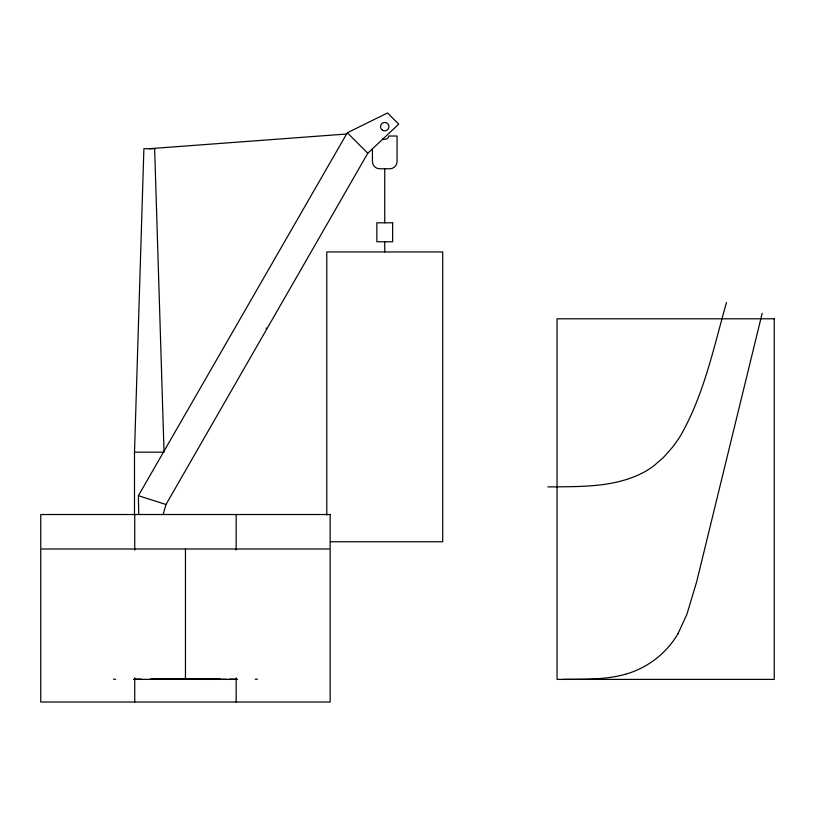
<?xml version="1.0" encoding="UTF-8"?>
<svg xmlns="http://www.w3.org/2000/svg" width="815" height="815" viewBox="0 0 815 815"><rect width="100%" height="100%" fill="white"/><g stroke="black" fill="none" stroke-linecap="round" stroke-linejoin="round"><path stroke-width="1.22" d="M266.261 328.883L266.261 327.966M134.495 452.172L143.898 148.707L154.646 148.707L164.049 452.172L134.495 452.172L134.495 515.039M762.188 313.266L696.744 581.472L686.892 614.357L678.019 633.642M726.491 302.518C713.716 347.404 704.109 394.317 680.78 435.261A131.266 131.266 0 0 1 672.406 447.323L663.542 457.368L654.048 465.64A85.096 85.096 0 0 1 643.799 472.282C614.459 487.818 580.127 486.504 547.884 486.912M163.245 514.122L165.995 504.505L138.387 495.693L347.302 132.753L387.543 112.979L398.708 124.145L367.789 153.23L165.995 504.505M625.594 674.239C605.239 679.893 583.876 679.18 562.961 679.404M149.277 148.707L346.538 134.017M255.227 679.282L257.459 679.16M236.34 679.364L229.3 679.394L236.87 679.394M237.206 679.353L206.592 679.404M226.855 679.353L133.691 679.353M330.432 541.751L442.698 541.751L442.698 251.947L326.784 251.947L326.784 515.06M41.84 548.994L329.066 548.994M134.027 679.394L141.596 679.394L134.567 679.364M113.438 679.16L115.669 679.282M347.302 132.753L367.789 153.23M138.387 495.693L138.754 514.387M384.741 168.766L384.741 222.801M384.741 241.79L384.741 251.947M372.424 148.768L372.424 161.523A7.243 7.243 0 0 0 379.668 168.766L389.815 168.766A7.243 7.243 0 0 0 397.058 161.523L397.058 136.024L388.857 136.024A4.197 4.197 0 0 1 382.704 138.835M236.167 514.52L236.167 549.993M236.167 677.948L236.167 702.021M185.453 548.994L185.453 679.303M134.73 514.52L134.73 549.993M134.73 677.948L134.73 702.021M678.039 633.663A89.273 89.273 0 0 1 625.594 674.219M209.098 679.201L150.469 679.262L220.427 679.262L161.798 679.201L209.098 679.201M392.636 222.801L376.846 222.801L376.846 241.79L392.636 241.79L392.636 222.801M774.25 318.797L557.042 318.797L557.042 679.404L774.25 679.404L774.25 318.797M330.146 514.52L40.75 514.52L40.75 702.021L330.146 702.021L330.146 514.52M382.469 130.196A4.197 4.197 0 0 0 388.938 126.855A4.197 4.197 0 0 0 382.816 122.933A4.197 4.197 0 0 0 382.469 130.196"/></g></svg>
